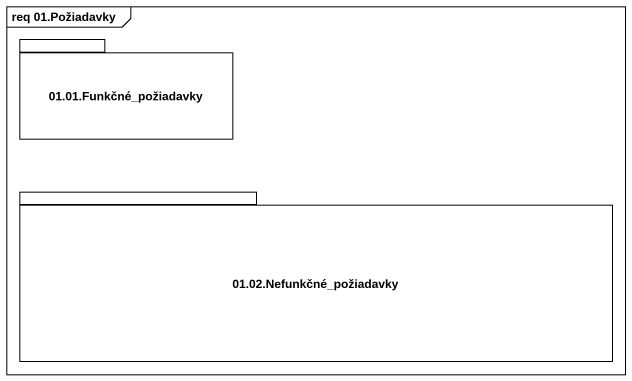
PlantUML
@startuml
mainframe req 01.Požiadavky
package "01.01.Funkčné_požiadavky" as p01_01_Funkčné_požiadavky {
}
package "01.02.Nefunkčné_požiadavky" as p01_02_Nefunkčné_požiadavky {
}
@enduml
